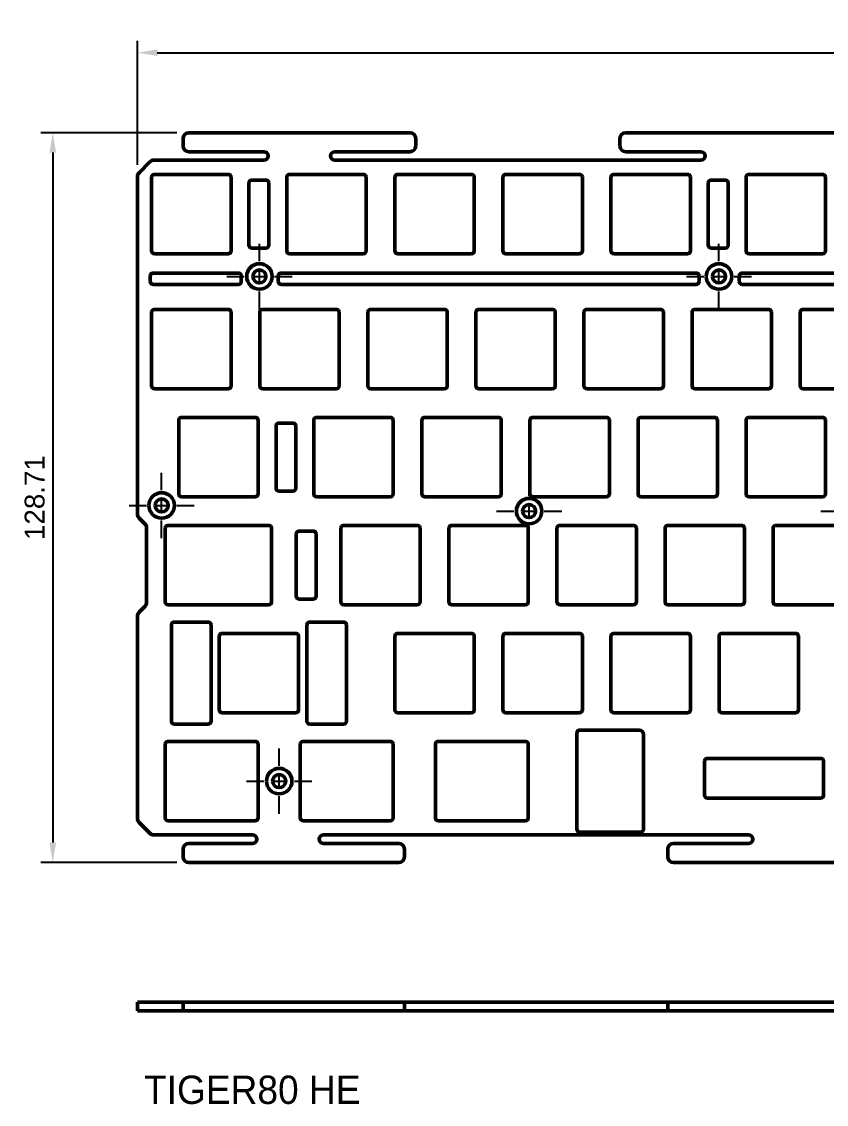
# Model space of a CAD drawing. Header units: millimetres. Extents: x 2 to 871, y 40 to 864.
# Drawn here: x 15 to 156.9, y 87.5 to 278.5 of the extents above; entities that cross this region are included whole.
import ezdxf

# ---------------------------------------------------------------- set-up
doc = ezdxf.new("R2010")
doc.units = ezdxf.units.MM
doc.header["$LTSCALE"] = 0.75
doc.linetypes.add('CENTER2', pattern=[28.575, 19.05, -3.175, 3.175, -3.175])
for name, color, linetype, lineweight in [('FD_Dimensions', 7, 'Continuous', 25), ('Notes', 7, 'Continuous', 25), ('Smart Centers', 7, 'CENTER2', 25), ('Visible', 7, 'Continuous', 50)]:
    doc.layers.add(name, color=color, linetype=linetype, lineweight=lineweight)
doc.styles.get("Standard").update_dxf_attribs({"font": 'arial.ttf'})
doc.dimstyles.new('Dim-ISO-25', dxfattribs={"dimtxt": 3.5, "dimasz": 3.5, "dimexe": 2.1, "dimexo": 2.1, "dimgap": 1.4, "dimtad": 1, "dimdsep": 46, "dimtxsty": 'Standard', "dimcen": 0, "dimazin": 2, "dimtp": 0.1, "dimtm": 0.1, "dimtfac": 0.714286, "dimtmove": 0, "dimatfit": 3, "dimfxl": 0, "dimarcsym": 0})

# ---------------------------------------------------------------- blocks, each defined once
blk = doc.blocks.new('*D16')
at = {"layer": 'Defpoints', "color": 0}
for p in [(44.49, 258.88), (20.51, 130.17), (44.49, 130.17)]:
    blk.add_point(p, dxfattribs=at)
at = {"layer": 'FD_Dimensions', "color": 0, "lineweight": -2}
for p, q in [((42.39, 258.88), (18.41, 258.88)), ((20.51, 255.38), (20.51, 133.67)), ((42.39, 130.17), (18.41, 130.17))]:
    blk.add_line(p, q, dxfattribs=at)
at = {"layer": 'FD_Dimensions', "color": 0}
for points in [[(19.93, 255.38), (21.1, 255.38), (20.51, 258.88)], [(19.93, 133.67), (21.1, 133.67), (20.51, 130.17)]]:
    blk.add_solid(points, dxfattribs=at)
at = {"layer": 'FD_Dimensions', "color": 0, "insert": (17.33, 194.53), "char_height": 3.5, "attachment_point": 5, "rotation": 90}
blk.add_mtext('128.71', dxfattribs=at)
blk = doc.blocks.new('*D17')
at = {"layer": 'Defpoints', "color": 0}
for p in [(383.05, 272.99), (35.44, 251.12), (383.05, 251.12)]:
    blk.add_point(p, dxfattribs=at)
at = {"layer": 'FD_Dimensions', "color": 0, "lineweight": -2}
for p, q in [((35.44, 253.22), (35.44, 275.09)), ((383.05, 253.22), (383.05, 275.09)), ((38.94, 272.99), (379.55, 272.99))]:
    blk.add_line(p, q, dxfattribs=at)
at = {"layer": 'FD_Dimensions', "color": 0}
for points in [[(38.94, 273.57), (38.94, 272.4), (35.44, 272.99)], [(379.55, 273.57), (379.55, 272.4), (383.05, 272.99)]]:
    blk.add_solid(points, dxfattribs=at)
at = {"layer": 'FD_Dimensions', "color": 0, "insert": (209.25, 276.17), "char_height": 3.5, "attachment_point": 5}
blk.add_mtext('347.61', dxfattribs=at)
blk = doc.blocks.new('*U2')
at = {"layer": 'Smart Centers', "color": 0, "ltscale": 0.75}
for p, q in [((0, 2.68), (0, 5.75)), ((-5.75, 0), (-2.68, 0)), ((2.68, 0), (5.75, 0)), ((0, -5.75), (0, -2.68))]:
    blk.add_line(p, q, dxfattribs=at)
at = {"layer": 'Smart Centers', "color": 0, "linetype": 'Continuous', "ltscale": 0.75}
for p, q in [((-0.89, 0), (0.89, 0)), ((0, -0.89), (0, 0.89))]:
    blk.add_line(p, q, dxfattribs=at)
blk = doc.blocks.new('*U3')
at = {"layer": 'Smart Centers', "color": 0, "ltscale": 0.75}
for p, q in [((0, 2.68), (0, 5.75)), ((-5.75, 0), (-2.68, 0)), ((2.68, 0), (5.75, 0)), ((0, -5.75), (0, -2.68))]:
    blk.add_line(p, q, dxfattribs=at)
at = {"layer": 'Smart Centers', "color": 0, "linetype": 'Continuous', "ltscale": 0.75}
for p, q in [((-0.89, 0), (0.89, 0)), ((0, -0.89), (0, 0.89))]:
    blk.add_line(p, q, dxfattribs=at)
blk = doc.blocks.new('*U4')
at = {"layer": 'Smart Centers', "color": 0, "ltscale": 0.75}
for p, q in [((0, 2.68), (0, 5.75)), ((-5.75, 0), (-2.68, 0)), ((2.68, 0), (5.75, 0)), ((0, -5.75), (0, -2.68))]:
    blk.add_line(p, q, dxfattribs=at)
at = {"layer": 'Smart Centers', "color": 0, "linetype": 'Continuous', "ltscale": 0.75}
for p, q in [((-0.89, 0), (0.89, 0)), ((0, -0.89), (0, 0.89))]:
    blk.add_line(p, q, dxfattribs=at)
blk = doc.blocks.new('*U5')
at = {"layer": 'Smart Centers', "color": 0, "ltscale": 0.75}
for p, q in [((0, 2.68), (0, 5.75)), ((-5.75, 0), (-2.68, 0)), ((2.68, 0), (5.75, 0)), ((0, -5.75), (0, -2.68))]:
    blk.add_line(p, q, dxfattribs=at)
at = {"layer": 'Smart Centers', "color": 0, "linetype": 'Continuous', "ltscale": 0.75}
for p, q in [((-0.89, 0), (0.89, 0)), ((0, -0.89), (0, 0.89))]:
    blk.add_line(p, q, dxfattribs=at)
blk = doc.blocks.new('*U13')
at = {"layer": 'Smart Centers', "color": 0, "ltscale": 0.75}
for p, q in [((0, 2.68), (0, 5.75)), ((-5.75, 0), (-2.68, 0)), ((2.68, 0), (5.75, 0)), ((0, -5.75), (0, -2.68))]:
    blk.add_line(p, q, dxfattribs=at)
at = {"layer": 'Smart Centers', "color": 0, "linetype": 'Continuous', "ltscale": 0.75}
for p, q in [((-0.89, 0), (0.89, 0)), ((0, -0.89), (0, 0.89))]:
    blk.add_line(p, q, dxfattribs=at)
blk = doc.blocks.new('*U14')
at = {"layer": 'Smart Centers', "color": 0, "ltscale": 0.75}
for p, q in [((0, 2.68), (0, 5.75)), ((-5.75, 0), (-2.68, 0)), ((2.68, 0), (5.75, 0)), ((0, -5.75), (0, -2.68))]:
    blk.add_line(p, q, dxfattribs=at)
at = {"layer": 'Smart Centers', "color": 0, "linetype": 'Continuous', "ltscale": 0.75}
for p, q in [((-0.89, 0), (0.89, 0)), ((0, -0.89), (0, 0.89))]:
    blk.add_line(p, q, dxfattribs=at)

msp = doc.modelspace()

# ---------------------------------------------------------------- linework, layer by layer
at = {"layer": 'Visible'}
for p, q in [((43.492, 257.883), (43.492, 256.533)), ((83.492, 258.883), (44.492, 258.883)), ((84.492, 256.533), (84.492, 257.883)), ((120.492, 257.883), (120.492, 256.533)), ((189.492, 258.883), (121.492, 258.883)), ((38.356, 254.033), (57.742, 254.033)), ((44.492, 255.533), (57.742, 255.533)), ((70.242, 255.533), (83.492, 255.533)), ((70.242, 254.033), (134.742, 254.033)), ((121.492, 255.533), (134.742, 255.533)), ((35.735, 251.825), (37.649, 253.74)), ((35.442, 251.118), (35.442, 191.628)), ((37.942, 238.033), (37.942, 251.033)), ((38.442, 251.533), (51.442, 251.533)), ((51.942, 251.033), (51.942, 238.033)), ((55.598, 250.533), (58.098, 250.533)), ((61.755, 238.033), (61.755, 251.033)), ((62.255, 251.533), (75.255, 251.533)), ((75.755, 251.033), (75.755, 238.033)), ((80.805, 238.033), (80.805, 251.033)), ((81.305, 251.533), (94.305, 251.533)), ((94.805, 251.033), (94.805, 238.033)), ((99.855, 238.033), (99.855, 251.033)), ((100.355, 251.533), (113.355, 251.533)), ((113.855, 251.033), (113.855, 238.033)), ((118.905, 238.033), (118.905, 251.033)), ((119.405, 251.533), (132.405, 251.533)), ((132.905, 251.033), (132.905, 238.033)), ((136.561, 250.533), (139.061, 250.533)), ((142.718, 238.033), (142.718, 251.033)), ((143.218, 251.533), (156.218, 251.533)), ((156.718, 251.033), (156.718, 238.033)), ((55.098, 239.033), (55.098, 250.033)), ((58.598, 250.033), (58.598, 239.033)), ((136.061, 239.033), (136.061, 250.033)), ((139.561, 250.033), (139.561, 239.033)), ((51.442, 237.533), (38.442, 237.533)), ((58.098, 238.533), (55.598, 238.533)), ((75.255, 237.533), (62.255, 237.533)), ((94.305, 237.533), (81.305, 237.533)), ((113.355, 237.533), (100.355, 237.533)), ((132.405, 237.533), (119.405, 237.533)), ((139.061, 238.533), (136.561, 238.533)), ((156.218, 237.533), (143.218, 237.533)), ((37.692, 232.633), (37.692, 233.633)), ((38.192, 234.133), (53.242, 234.133)), ((53.742, 233.633), (53.742, 232.633)), ((60.242, 232.633), (60.242, 233.633)), ((60.742, 234.133), (133.942, 234.133)), ((134.442, 233.633), (134.442, 232.633)), ((141.517, 232.633), (141.517, 233.633)), ((142.017, 234.133), (214.167, 234.133)), ((53.242, 232.133), (38.192, 232.133)), ((133.942, 232.133), (60.742, 232.133)), ((214.167, 232.133), (142.017, 232.133)), ((38.442, 227.72), (51.442, 227.72)), ((57.492, 227.72), (70.492, 227.72)), ((76.542, 227.72), (89.542, 227.72)), ((95.592, 227.72), (108.592, 227.72)), ((114.642, 227.72), (127.642, 227.72)), ((133.692, 227.72), (146.692, 227.72)), ((152.742, 227.72), (165.742, 227.72)), ((37.942, 214.22), (37.942, 227.22)), ((51.942, 227.22), (51.942, 214.22)), ((56.992, 214.22), (56.992, 227.22)), ((70.992, 227.22), (70.992, 214.22)), ((76.042, 214.22), (76.042, 227.22)), ((90.042, 227.22), (90.042, 214.22)), ((95.092, 214.22), (95.092, 227.22)), ((109.092, 227.22), (109.092, 214.22)), ((114.142, 214.22), (114.142, 227.22)), ((128.142, 227.22), (128.142, 214.22)), ((133.192, 214.22), (133.192, 227.22)), ((147.192, 227.22), (147.192, 214.22)), ((152.242, 214.22), (152.242, 227.22)), ((51.442, 213.72), (38.442, 213.72)), ((70.492, 213.72), (57.492, 213.72)), ((89.542, 213.72), (76.542, 213.72)), ((108.592, 213.72), (95.592, 213.72)), ((127.642, 213.72), (114.642, 213.72)), ((146.692, 213.72), (133.692, 213.72)), ((165.742, 213.72), (152.742, 213.72)), ((42.704, 195.17), (42.704, 208.17)), ((43.204, 208.67), (56.204, 208.67)), ((56.704, 208.17), (56.704, 195.17)), ((66.517, 195.17), (66.517, 208.17)), ((67.017, 208.67), (80.017, 208.67)), ((80.517, 208.17), (80.517, 195.17)), ((85.567, 195.17), (85.567, 208.17)), ((86.067, 208.67), (99.067, 208.67)), ((99.567, 208.17), (99.567, 195.17)), ((104.617, 195.17), (104.617, 208.17)), ((105.117, 208.67), (118.117, 208.67)), ((118.617, 208.17), (118.617, 195.17)), ((123.667, 195.17), (123.667, 208.17)), ((124.167, 208.67), (137.167, 208.67)), ((137.667, 208.17), (137.667, 195.17)), ((142.717, 195.17), (142.717, 208.17)), ((143.217, 208.67), (156.217, 208.67)), ((156.717, 208.17), (156.717, 195.17)), ((59.861, 196.17), (59.861, 207.17)), ((60.361, 207.67), (62.861, 207.67)), ((63.361, 207.17), (63.361, 196.17)), ((62.861, 195.67), (60.361, 195.67)), ((56.204, 194.67), (43.204, 194.67)), ((80.017, 194.67), (67.017, 194.67)), ((99.067, 194.67), (86.067, 194.67)), ((118.117, 194.67), (105.117, 194.67)), ((137.167, 194.67), (124.167, 194.67)), ((156.217, 194.67), (143.217, 194.67)), ((35.735, 190.921), (36.743, 189.913)), ((37.036, 189.206), (37.036, 176.034)), ((40.323, 176.12), (40.323, 189.12)), ((40.823, 189.62), (58.586, 189.62)), ((59.086, 189.12), (59.086, 176.12)), ((71.279, 176.12), (71.279, 189.12)), ((71.779, 189.62), (84.779, 189.62)), ((85.279, 189.12), (85.279, 176.12)), ((90.329, 176.12), (90.329, 189.12)), ((90.829, 189.62), (103.829, 189.62)), ((104.329, 189.12), (104.329, 176.12)), ((109.379, 176.12), (109.379, 189.12)), ((109.879, 189.62), (122.879, 189.62)), ((123.379, 189.12), (123.379, 176.12)), ((128.429, 176.12), (128.429, 189.12)), ((128.929, 189.62), (141.929, 189.62)), ((142.429, 189.12), (142.429, 176.12)), ((147.479, 176.12), (147.479, 189.12)), ((147.979, 189.62), (160.979, 189.62)), ((63.433, 177.12), (63.433, 188.12)), ((63.933, 188.62), (66.433, 188.62)), ((66.933, 188.12), (66.933, 177.12)), ((66.433, 176.62), (63.933, 176.62)), ((36.743, 175.327), (35.735, 174.319)), ((58.586, 175.62), (40.823, 175.62)), ((84.779, 175.62), (71.779, 175.62)), ((103.829, 175.62), (90.829, 175.62)), ((122.879, 175.62), (109.879, 175.62)), ((141.929, 175.62), (128.929, 175.62)), ((160.979, 175.62), (147.979, 175.62)), ((35.442, 173.612), (35.442, 137.934)), ((41.41, 155.07), (41.41, 172.07)), ((41.91, 172.57), (47.91, 172.57)), ((48.41, 172.07), (48.41, 155.07)), ((65.286, 155.07), (65.286, 172.07)), ((65.786, 172.57), (71.786, 172.57)), ((72.286, 172.07), (72.286, 155.07)), ((49.848, 157.07), (49.848, 170.07)), ((50.348, 170.57), (63.348, 170.57)), ((63.848, 170.07), (63.848, 157.07)), ((80.804, 157.07), (80.804, 170.07)), ((81.304, 170.57), (94.304, 170.57)), ((94.804, 170.07), (94.804, 157.07)), ((99.854, 157.07), (99.854, 170.07)), ((100.354, 170.57), (113.354, 170.57)), ((113.854, 170.07), (113.854, 157.07)), ((118.904, 157.07), (118.904, 170.07)), ((119.404, 170.57), (132.404, 170.57)), ((132.904, 170.07), (132.904, 157.07)), ((137.954, 157.07), (137.954, 170.07)), ((138.454, 170.57), (151.454, 170.57)), ((151.954, 170.07), (151.954, 157.07)), ((63.348, 156.57), (50.348, 156.57)), ((94.304, 156.57), (81.304, 156.57)), ((113.354, 156.57), (100.354, 156.57)), ((132.404, 156.57), (119.404, 156.57)), ((151.454, 156.57), (138.454, 156.57)), ((47.91, 154.57), (41.91, 154.57)), ((71.786, 154.57), (65.786, 154.57)), ((112.886, 136.02), (112.886, 153.02)), ((113.386, 153.52), (123.892, 153.52)), ((124.642, 152.77), (124.642, 136.02)), ((40.323, 138.02), (40.323, 151.02)), ((40.823, 151.52), (56.204, 151.52)), ((56.704, 151.02), (56.704, 138.02)), ((64.136, 138.02), (64.136, 151.02)), ((64.636, 151.52), (80.017, 151.52)), ((80.517, 151.02), (80.517, 138.02)), ((87.948, 138.02), (87.948, 151.02)), ((88.448, 151.52), (103.829, 151.52)), ((104.329, 151.02), (104.329, 138.02)), ((135.386, 142.02), (135.386, 148.02)), ((135.886, 148.52), (155.886, 148.52)), ((156.386, 148.02), (156.386, 142.02)), ((155.886, 141.52), (135.886, 141.52)), ((56.204, 137.52), (40.823, 137.52)), ((80.017, 137.52), (64.636, 137.52)), ((103.829, 137.52), (88.448, 137.52)), ((37.649, 135.313), (35.735, 137.227)), ((55.742, 135.02), (38.356, 135.02)), ((143.17, 135.02), (68.242, 135.02)), ((124.142, 135.52), (113.386, 135.52)), ((43.492, 132.52), (43.492, 131.17)), ((55.742, 133.52), (44.492, 133.52)), ((81.492, 133.52), (68.242, 133.52)), ((82.492, 131.17), (82.492, 132.52)), ((128.92, 132.52), (128.92, 131.17)), ((143.17, 133.52), (129.92, 133.52)), ((44.492, 130.17), (81.492, 130.17)), ((129.92, 130.17), (197.92, 130.17))]:
    msp.add_line(p, q, dxfattribs=at)
at = {"layer": 'Visible', "extrusion": (0, 1, 2.96664e-13)}
for p, q in [((35.442, 105.528), (35.442, 104.028)), ((35.442, 105.528), (35.735, 105.528)), ((37.649, 105.528), (35.735, 105.528)), ((37.649, 105.528), (38.356, 105.528)), ((43.492, 105.528), (38.356, 105.528)), ((43.492, 105.528), (44.492, 105.528)), ((43.492, 105.528), (43.492, 104.028)), ((44.492, 105.528), (81.492, 105.528)), ((81.492, 105.528), (82.492, 105.528)), ((128.92, 105.528), (82.492, 105.528)), ((82.492, 104.028), (82.492, 105.528)), ((129.92, 105.528), (128.92, 105.528)), ((128.92, 105.528), (128.92, 104.028)), ((129.92, 105.528), (197.92, 105.528)), ((35.735, 104.028), (35.442, 104.028)), ((35.735, 104.028), (37.649, 104.028)), ((37.649, 104.028), (38.356, 104.028)), ((43.492, 104.028), (38.356, 104.028)), ((44.492, 104.028), (43.492, 104.028)), ((81.492, 104.028), (44.492, 104.028)), ((82.492, 104.028), (81.492, 104.028)), ((128.92, 104.028), (82.492, 104.028)), ((129.92, 104.028), (128.92, 104.028)), ((129.92, 104.028), (197.92, 104.028))]:
    msp.add_line(p, q, dxfattribs=at)
at = {"layer": 'Visible', "extrusion": (0, 0, -1)}
for centre, radius in [((-56.941, 233.533), 2.25), ((-137.941, 233.533), 2.25), ((-56.941, 233.533), 1.15), ((-137.941, 233.533), 1.15), ((-39.704, 193.145), 2.25), ((-39.704, 193.145), 1.15), ((-104.473, 192.145), 2.25), ((-104.473, 192.145), 1.15), ((-60.42, 144.52), 2.25), ((-60.42, 144.52), 1.15)]:
    msp.add_circle(centre, radius, dxfattribs=at)
for centre, radius, start, end in [((-44.492, 257.883), 1, 0, 90), ((-83.492, 257.883), 1, 90, 180), ((-121.492, 257.883), 1, 0, 90), ((-44.492, 256.533), 1, 270, 0), ((-83.492, 256.533), 1, 180, 270), ((-121.492, 256.533), 1, 270, 0), ((-38.356, 253.033), 1, 45, 90), ((-36.442, 251.118), 1, 0, 45), ((-38.442, 251.033), 0.5, 0, 90), ((-51.442, 251.033), 0.5, 90, 180), ((-55.598, 250.033), 0.5, 0, 90), ((-58.098, 250.033), 0.5, 90, 180), ((-62.255, 251.033), 0.5, 0, 90), ((-75.255, 251.033), 0.5, 90, 180), ((-81.305, 251.033), 0.5, 0, 90), ((-94.305, 251.033), 0.5, 90, 180), ((-100.355, 251.033), 0.5, 0, 90), ((-113.355, 251.033), 0.5, 90, 180), ((-119.405, 251.033), 0.5, 0, 90), ((-132.405, 251.033), 0.5, 90, 180), ((-136.561, 250.033), 0.5, 0, 90), ((-139.061, 250.033), 0.5, 90, 180), ((-143.218, 251.033), 0.5, 0, 90), ((-156.218, 251.033), 0.5, 90, 180), ((-55.598, 239.033), 0.5, 270, 0), ((-58.098, 239.033), 0.5, 180, 270), ((-136.561, 239.033), 0.5, 270, 0), ((-139.061, 239.033), 0.5, 180, 270), ((-38.442, 238.033), 0.5, 270, 0), ((-51.442, 238.033), 0.5, 180, 270), ((-62.255, 238.033), 0.5, 270, 0), ((-75.255, 238.033), 0.5, 180, 270), ((-81.305, 238.033), 0.5, 270, 0), ((-94.305, 238.033), 0.5, 180, 270), ((-100.355, 238.033), 0.5, 270, 0), ((-113.355, 238.033), 0.5, 180, 270), ((-119.405, 238.033), 0.5, 270, 0), ((-132.405, 238.033), 0.5, 180, 270), ((-143.218, 238.033), 0.5, 270, 0), ((-156.218, 238.033), 0.5, 180, 270), ((-38.442, 227.22), 0.5, 0, 90), ((-51.442, 227.22), 0.5, 90, 180), ((-57.492, 227.22), 0.5, 0, 90), ((-70.492, 227.22), 0.5, 90, 180), ((-76.542, 227.22), 0.5, 0, 90), ((-89.542, 227.22), 0.5, 90, 180), ((-95.592, 227.22), 0.5, 0, 90), ((-108.592, 227.22), 0.5, 90, 180), ((-114.642, 227.22), 0.5, 0, 90), ((-127.642, 227.22), 0.5, 90, 180), ((-133.692, 227.22), 0.5, 0, 90), ((-146.692, 227.22), 0.5, 90, 180), ((-152.742, 227.22), 0.5, 0, 90), ((-38.442, 214.22), 0.5, 270, 0), ((-51.442, 214.22), 0.5, 180, 270), ((-57.492, 214.22), 0.5, 270, 0), ((-70.492, 214.22), 0.5, 180, 270), ((-76.542, 214.22), 0.5, 270, 0), ((-89.542, 214.22), 0.5, 180, 270), ((-95.592, 214.22), 0.5, 270, 0), ((-108.592, 214.22), 0.5, 180, 270), ((-114.642, 214.22), 0.5, 270, 0), ((-127.642, 214.22), 0.5, 180, 270), ((-133.692, 214.22), 0.5, 270, 0), ((-146.692, 214.22), 0.5, 180, 270), ((-152.742, 214.22), 0.5, 270, 0), ((-43.204, 208.17), 0.5, 0, 90), ((-56.204, 208.17), 0.5, 90, 180), ((-67.017, 208.17), 0.5, 0, 90), ((-80.017, 208.17), 0.5, 90, 180), ((-86.067, 208.17), 0.5, 0, 90), ((-99.067, 208.17), 0.5, 90, 180), ((-105.117, 208.17), 0.5, 0, 90), ((-118.117, 208.17), 0.5, 90, 180), ((-124.167, 208.17), 0.5, 0, 90), ((-137.167, 208.17), 0.5, 90, 180), ((-143.217, 208.17), 0.5, 0, 90), ((-156.217, 208.17), 0.5, 90, 180), ((-60.361, 207.17), 0.5, 0, 90), ((-62.861, 207.17), 0.5, 90, 180), ((-43.204, 195.17), 0.5, 270, 0), ((-56.204, 195.17), 0.5, 180, 270), ((-60.361, 196.17), 0.5, 270, 0), ((-62.861, 196.17), 0.5, 180, 270), ((-67.017, 195.17), 0.5, 270, 0), ((-80.017, 195.17), 0.5, 180, 270), ((-86.067, 195.17), 0.5, 270, 0), ((-99.067, 195.17), 0.5, 180, 270), ((-105.117, 195.17), 0.5, 270, 0), ((-118.117, 195.17), 0.5, 180, 270), ((-124.167, 195.17), 0.5, 270, 0), ((-137.167, 195.17), 0.5, 180, 270), ((-143.217, 195.17), 0.5, 270, 0), ((-156.217, 195.17), 0.5, 180, 270), ((-36.442, 191.628), 1, 315, 0), ((-40.823, 189.12), 0.5, 0, 90), ((-58.586, 189.12), 0.5, 90, 180), ((-71.779, 189.12), 0.5, 0, 90), ((-84.779, 189.12), 0.5, 90, 180), ((-90.829, 189.12), 0.5, 0, 90), ((-103.829, 189.12), 0.5, 90, 180), ((-109.879, 189.12), 0.5, 0, 90), ((-122.879, 189.12), 0.5, 90, 180), ((-128.929, 189.12), 0.5, 0, 90), ((-141.929, 189.12), 0.5, 90, 180), ((-147.979, 189.12), 0.5, 0, 90), ((-63.933, 188.12), 0.5, 0, 90), ((-66.433, 188.12), 0.5, 90, 180), ((-40.823, 176.12), 0.5, 270, 0), ((-58.586, 176.12), 0.5, 180, 270), ((-63.933, 177.12), 0.5, 270, 0), ((-66.433, 177.12), 0.5, 180, 270), ((-71.779, 176.12), 0.5, 270, 0), ((-84.779, 176.12), 0.5, 180, 270), ((-90.829, 176.12), 0.5, 270, 0), ((-103.829, 176.12), 0.5, 180, 270), ((-109.879, 176.12), 0.5, 270, 0), ((-122.879, 176.12), 0.5, 180, 270), ((-128.929, 176.12), 0.5, 270, 0), ((-141.929, 176.12), 0.5, 180, 270), ((-147.979, 176.12), 0.5, 270, 0), ((-36.442, 173.612), 1, 0, 45), ((-41.91, 172.07), 0.5, 0, 90), ((-47.91, 172.07), 0.5, 90, 180), ((-65.786, 172.07), 0.5, 0, 90), ((-71.786, 172.07), 0.5, 90, 180), ((-50.348, 170.07), 0.5, 0, 90), ((-63.348, 170.07), 0.5, 90, 180), ((-81.304, 170.07), 0.5, 0, 90), ((-94.304, 170.07), 0.5, 90, 180), ((-100.354, 170.07), 0.5, 0, 90), ((-113.354, 170.07), 0.5, 90, 180), ((-119.404, 170.07), 0.5, 0, 90), ((-132.404, 170.07), 0.5, 90, 180), ((-138.454, 170.07), 0.5, 0, 90), ((-151.454, 170.07), 0.5, 90, 180), ((-50.348, 157.07), 0.5, 270, 0), ((-63.348, 157.07), 0.5, 180, 270), ((-81.304, 157.07), 0.5, 270, 0), ((-94.304, 157.07), 0.5, 180, 270), ((-100.354, 157.07), 0.5, 270, 0), ((-113.354, 157.07), 0.5, 180, 270), ((-119.404, 157.07), 0.5, 270, 0), ((-132.404, 157.07), 0.5, 180, 270), ((-138.454, 157.07), 0.5, 270, 0), ((-151.454, 157.07), 0.5, 180, 270), ((-41.91, 155.07), 0.5, 270, 0), ((-47.91, 155.07), 0.5, 180, 270), ((-65.786, 155.07), 0.5, 270, 0), ((-71.786, 155.07), 0.5, 180, 270), ((-113.386, 153.02), 0.5, 0, 90), ((-40.823, 151.02), 0.5, 0, 90), ((-56.204, 151.02), 0.5, 90, 180), ((-64.636, 151.02), 0.5, 0, 90), ((-80.017, 151.02), 0.5, 90, 180), ((-88.448, 151.02), 0.5, 0, 90), ((-103.829, 151.02), 0.5, 90, 180), ((-36.442, 137.934), 1, 315, 0), ((-40.823, 138.02), 0.5, 270, 0), ((-56.204, 138.02), 0.5, 180, 270), ((-64.636, 138.02), 0.5, 270, 0), ((-80.017, 138.02), 0.5, 180, 270), ((-88.448, 138.02), 0.5, 270, 0), ((-103.829, 138.02), 0.5, 180, 270), ((-113.386, 136.02), 0.5, 270, 0), ((-124.142, 136.02), 0.5, 180, 270), ((-38.356, 136.02), 1, 270, 315), ((-44.492, 132.52), 1, 0, 90), ((-81.492, 132.52), 1, 90, 180), ((-44.492, 131.17), 1, 270, 0), ((-81.492, 131.17), 1, 180, 270)]:
    msp.add_arc(centre, radius, start, end, dxfattribs=at)
at = {"layer": 'Visible'}
for centre, radius, start, end in [((57.742, 254.783), 0.75, 270, 90), ((70.242, 254.783), 0.75, 90, 270), ((134.742, 254.783), 0.75, 270, 90), ((38.192, 233.633), 0.5, 90, 180), ((53.242, 233.633), 0.5, 0, 90), ((60.742, 233.633), 0.5, 90, 180), ((133.942, 233.633), 0.5, 0, 90), ((142.017, 233.633), 0.5, 90, 180), ((38.192, 232.633), 0.5, 180, 270), ((53.242, 232.633), 0.5, 270, 0), ((60.742, 232.633), 0.5, 180, 270), ((133.942, 232.633), 0.5, 270, 0), ((142.017, 232.633), 0.5, 180, 270), ((36.036, 189.206), 1, 0, 45), ((36.036, 176.034), 1, 315, 0), ((123.892, 152.77), 0.75, 0, 90), ((135.886, 148.02), 0.5, 90, 180), ((155.886, 148.02), 0.5, 0, 90), ((135.886, 142.02), 0.5, 180, 270), ((155.886, 142.02), 0.5, 270, 0), ((55.742, 134.27), 0.75, 270, 90), ((68.242, 134.27), 0.75, 90, 270), ((143.17, 134.27), 0.75, 270, 90), ((129.92, 132.52), 1, 90, 180), ((129.92, 131.17), 1, 180, 270)]:
    msp.add_arc(centre, radius, start, end, dxfattribs=at)

# ---------------------------------------------------------------- block references
at = {"layer": 'Smart Centers', "ltscale": 0.75}
for name, p in [('*U14', (56.941, 233.533)), ('*U13', (137.941, 233.533)), ('*U3', (39.704, 193.145)), ('*U4', (104.473, 192.145)), ('*U5', (161.623, 192.145)), ('*U2', (60.42, 144.52))]:
    msp.add_blockref(name, p, dxfattribs=at)

# ---------------------------------------------------------------- texts
at = {"layer": 'Notes', "insert": (36.593, 92.581), "char_height": 5, "attachment_point": 1}
msp.add_mtext_dynamic_manual_height_columns('{\\fGulim|b0|i0|c129|p50;TIGER80 HE}', width=103.39878, gutter_width=17.5, heights=[0], dxfattribs=at)

# ---------------------------------------------------------------- dimensions: what is measured, and where the dimension line sits
at = {"layer": 'FD_Dimensions'}
dim = msp.add_linear_dim(base=(383.054, 272.986), p1=(35.442, 251.118), p2=(383.054, 251.118), dimstyle='Dim-ISO-25', override={"dimlfac": 1, "dimclrd": 0, "dimclre": 0}, dxfattribs=at)
dim.commit()
dim.dimension.update_dxf_attribs({"geometry": '*D17', "text_midpoint": (209.248, 276.174)})
dim = msp.add_linear_dim(base=(20.513, 130.17), p1=(44.492, 258.883), p2=(44.492, 130.17), angle=270, dimstyle='Dim-ISO-25', override={"dimlfac": 1, "dimclrd": 0, "dimclre": 0}, dxfattribs=at)
dim.commit()
dim.dimension.update_dxf_attribs({"geometry": '*D16', "text_midpoint": (17.326, 194.526)})

doc.saveas('drawing.dxf')
